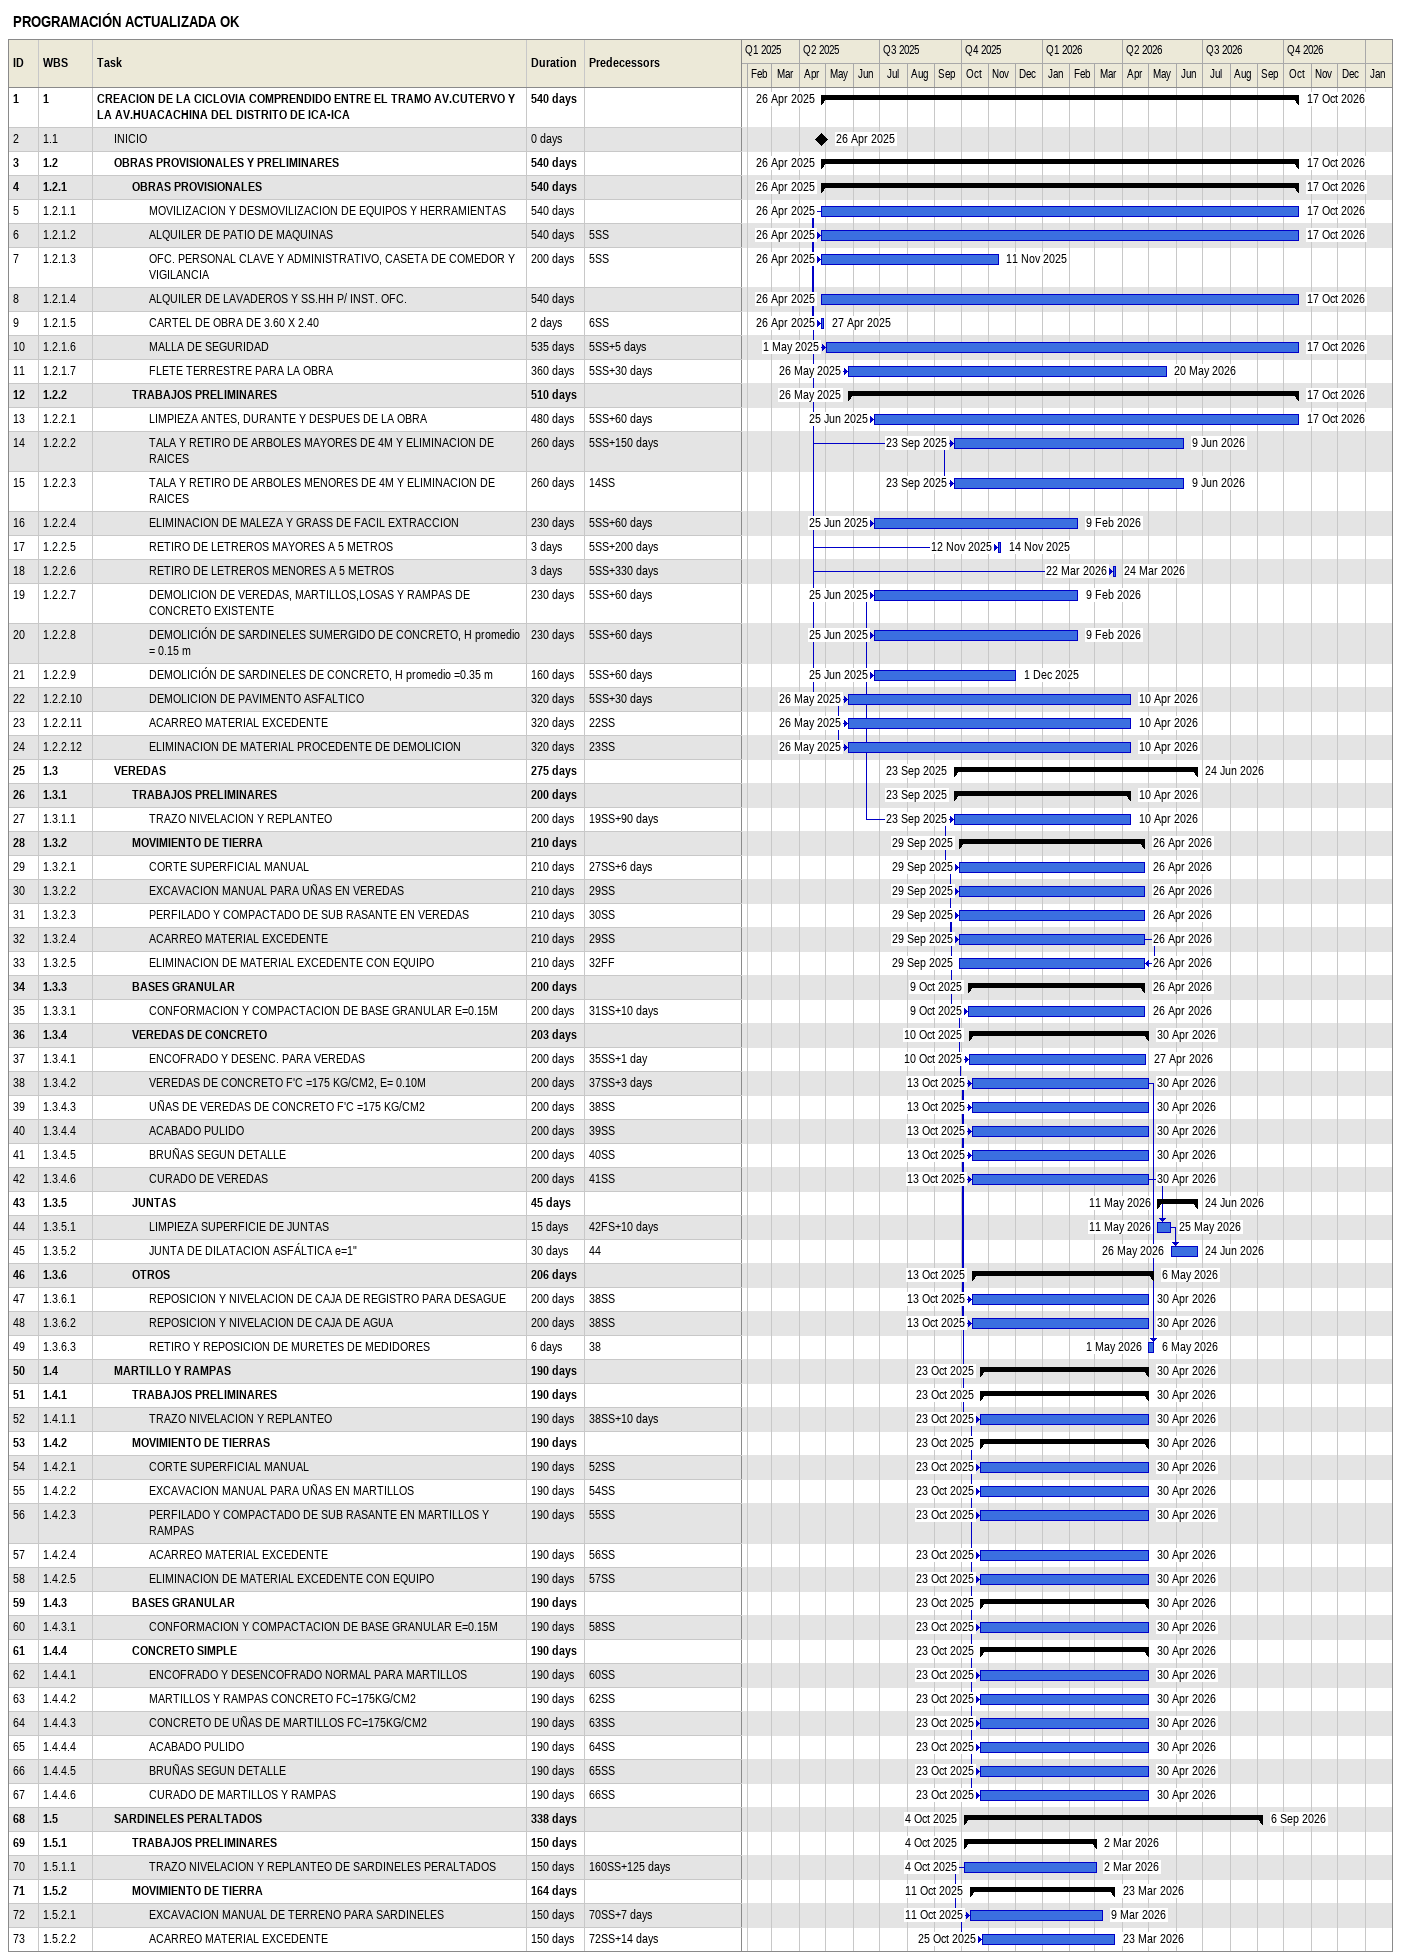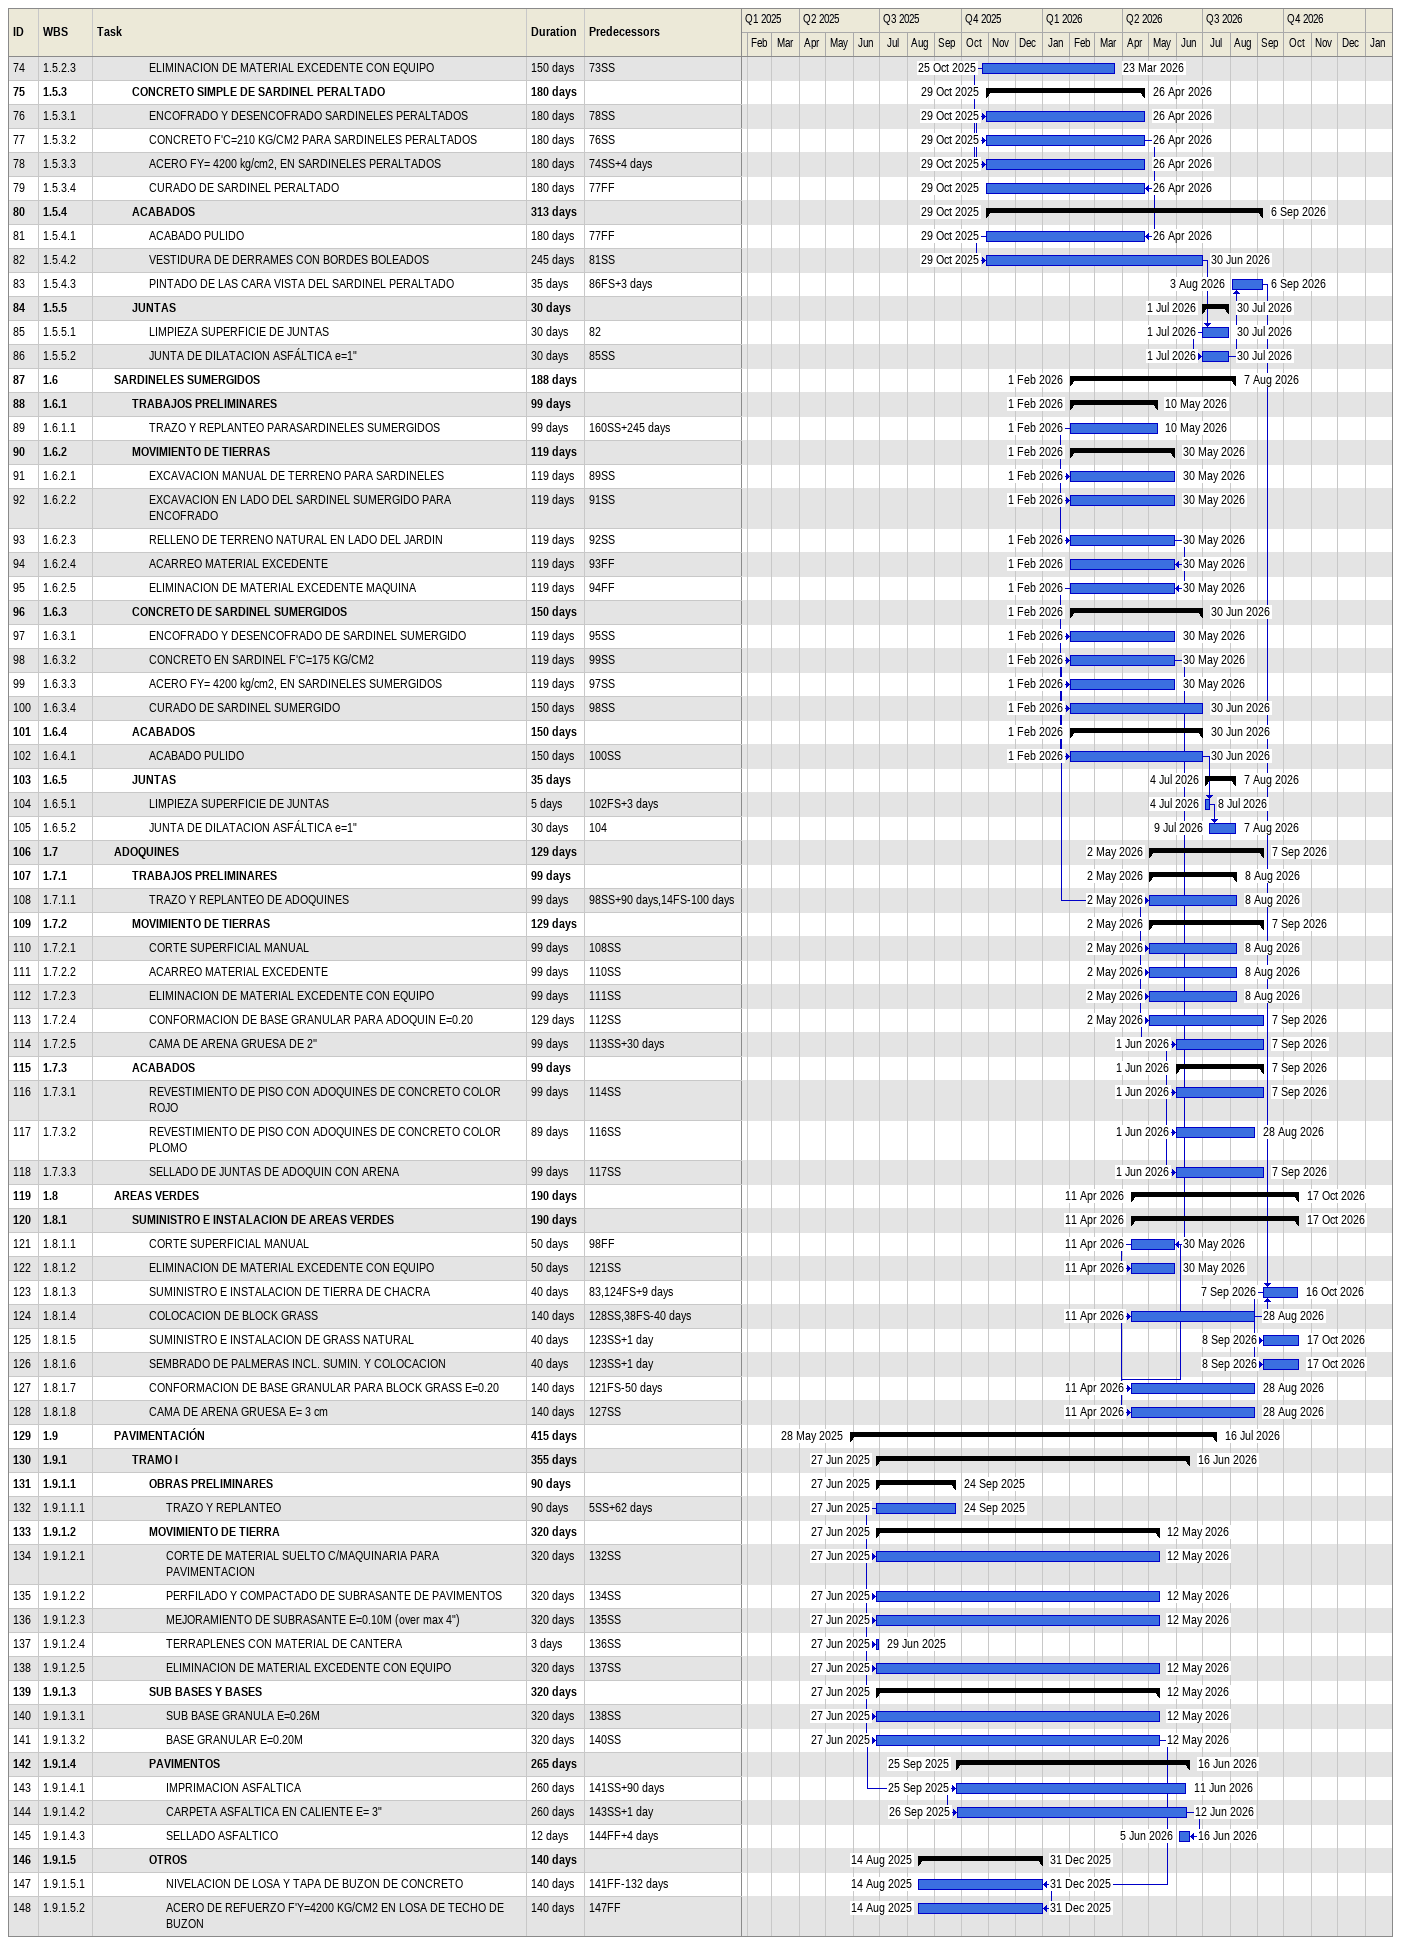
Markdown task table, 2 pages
PROGRAMACIÓN ACTUALIZADA OK

| ID | WBS | Task | Duration | Start | Finish | Predecessors |
|---|---|---|---|---|---|---|
| 1 | 1 | **CREACION DE LA CICLOVIA COMPRENDIDO ENTRE EL TRAMO AV.CUTERVO Y LA AV.HUACACHINA DEL DISTRITO DE ICA-ICA** | 540d | 2025-04-26 | 2026-10-17 |  |
| 2 | 1.1 | INICIO | 0d | 2025-04-26 | 2025-04-26 |  |
| 3 | 1.2 | **OBRAS PROVISIONALES Y PRELIMINARES** | 540d | 2025-04-26 | 2026-10-17 |  |
| 4 | 1.2.1 | **OBRAS PROVISIONALES** | 540d | 2025-04-26 | 2026-10-17 |  |
| 5 | 1.2.1.1 | MOVILIZACION Y DESMOVILIZACION DE EQUIPOS Y HERRAMIENTAS | 540d | 2025-04-26 | 2026-10-17 |  |
| 6 | 1.2.1.2 | ALQUILER DE PATIO DE MAQUINAS | 540d | 2025-04-26 | 2026-10-17 | 5SS |
| 7 | 1.2.1.3 | OFC. PERSONAL CLAVE Y ADMINISTRATIVO, CASETA DE COMEDOR Y VIGILANCIA | 200d | 2025-04-26 | 2025-11-11 | 5SS |
| 8 | 1.2.1.4 | ALQUILER DE LAVADEROS Y SS.HH P/ INST. OFC. | 540d | 2025-04-26 | 2026-10-17 |  |
| 9 | 1.2.1.5 | CARTEL DE OBRA DE 3.60 X 2.40 | 2d | 2025-04-26 | 2025-04-27 | 6SS |
| 10 | 1.2.1.6 | MALLA DE SEGURIDAD | 535d | 2025-05-01 | 2026-10-17 | 5SS+5d |
| 11 | 1.2.1.7 | FLETE TERRESTRE PARA LA OBRA | 360d | 2025-05-26 | 2026-05-20 | 5SS+30d |
| 12 | 1.2.2 | **TRABAJOS PRELIMINARES** | 510d | 2025-05-26 | 2026-10-17 |  |
| 13 | 1.2.2.1 | LIMPIEZA ANTES, DURANTE Y DESPUES DE LA OBRA | 480d | 2025-06-25 | 2026-10-17 | 5SS+60d |
| 14 | 1.2.2.2 | TALA Y RETIRO DE ARBOLES MAYORES DE 4M Y ELIMINACION DE RAICES | 260d | 2025-09-23 | 2026-06-09 | 5SS+150d |
| 15 | 1.2.2.3 | TALA Y RETIRO DE ARBOLES MENORES DE 4M Y ELIMINACION DE RAICES | 260d | 2025-09-23 | 2026-06-09 | 14SS |
| 16 | 1.2.2.4 | ELIMINACION DE MALEZA Y GRASS DE FACIL EXTRACCION | 230d | 2025-06-25 | 2026-02-09 | 5SS+60d |
| 17 | 1.2.2.5 | RETIRO DE LETREROS MAYORES A 5 METROS | 3d | 2025-11-12 | 2025-11-14 | 5SS+200d |
| 18 | 1.2.2.6 | RETIRO DE LETREROS MENORES A 5 METROS | 3d | 2026-03-22 | 2026-03-24 | 5SS+330d |
| 19 | 1.2.2.7 | DEMOLICION DE VEREDAS, MARTILLOS,LOSAS Y RAMPAS DE CONCRETO EXISTENTE | 230d | 2025-06-25 | 2026-02-09 | 5SS+60d |
| 20 | 1.2.2.8 | DEMOLICIÓN DE SARDINELES SUMERGIDO DE CONCRETO, H promedio = 0.15 m | 230d | 2025-06-25 | 2026-02-09 | 5SS+60d |
| 21 | 1.2.2.9 | DEMOLICIÓN DE SARDINELES DE CONCRETO, H promedio =0.35 m | 160d | 2025-06-25 | 2025-12-01 | 5SS+60d |
| 22 | 1.2.2.10 | DEMOLICION DE PAVIMENTO ASFALTICO | 320d | 2025-05-26 | 2026-04-10 | 5SS+30d |
| 23 | 1.2.2.11 | ACARREO MATERIAL EXCEDENTE | 320d | 2025-05-26 | 2026-04-10 | 22SS |
| 24 | 1.2.2.12 | ELIMINACION DE MATERIAL PROCEDENTE DE DEMOLICION | 320d | 2025-05-26 | 2026-04-10 | 23SS |
| 25 | 1.3 | **VEREDAS** | 275d | 2025-09-23 | 2026-06-24 |  |
| 26 | 1.3.1 | **TRABAJOS PRELIMINARES** | 200d | 2025-09-23 | 2026-04-10 |  |
| 27 | 1.3.1.1 | TRAZO NIVELACION Y REPLANTEO | 200d | 2025-09-23 | 2026-04-10 | 19SS+90d |
| 28 | 1.3.2 | **MOVIMIENTO DE TIERRA** | 210d | 2025-09-29 | 2026-04-26 |  |
| 29 | 1.3.2.1 | CORTE SUPERFICIAL MANUAL | 210d | 2025-09-29 | 2026-04-26 | 27SS+6d |
| 30 | 1.3.2.2 | EXCAVACION MANUAL PARA UÑAS EN VEREDAS | 210d | 2025-09-29 | 2026-04-26 | 29SS |
| 31 | 1.3.2.3 | PERFILADO Y COMPACTADO DE SUB RASANTE EN VEREDAS | 210d | 2025-09-29 | 2026-04-26 | 30SS |
| 32 | 1.3.2.4 | ACARREO MATERIAL EXCEDENTE | 210d | 2025-09-29 | 2026-04-26 | 29SS |
| 33 | 1.3.2.5 | ELIMINACION DE MATERIAL EXCEDENTE CON EQUIPO | 210d | 2025-09-29 | 2026-04-26 | 32FF |
| 34 | 1.3.3 | **BASES GRANULAR** | 200d | 2025-10-09 | 2026-04-26 |  |
| 35 | 1.3.3.1 | CONFORMACION Y COMPACTACION DE BASE GRANULAR E=0.15M | 200d | 2025-10-09 | 2026-04-26 | 31SS+10d |
| 36 | 1.3.4 | **VEREDAS DE CONCRETO** | 203d | 2025-10-10 | 2026-04-30 |  |
| 37 | 1.3.4.1 | ENCOFRADO Y DESENC. PARA VEREDAS | 200d | 2025-10-10 | 2026-04-27 | 35SS+1d |
| 38 | 1.3.4.2 | VEREDAS DE CONCRETO F'C =175 KG/CM2, E= 0.10M | 200d | 2025-10-13 | 2026-04-30 | 37SS+3d |
| 39 | 1.3.4.3 | UÑAS DE VEREDAS DE CONCRETO F'C =175 KG/CM2 | 200d | 2025-10-13 | 2026-04-30 | 38SS |
| 40 | 1.3.4.4 | ACABADO PULIDO | 200d | 2025-10-13 | 2026-04-30 | 39SS |
| 41 | 1.3.4.5 | BRUÑAS SEGUN DETALLE | 200d | 2025-10-13 | 2026-04-30 | 40SS |
| 42 | 1.3.4.6 | CURADO DE VEREDAS | 200d | 2025-10-13 | 2026-04-30 | 41SS |
| 43 | 1.3.5 | **JUNTAS** | 45d | 2026-05-11 | 2026-06-24 |  |
| 44 | 1.3.5.1 | LIMPIEZA SUPERFICIE DE JUNTAS | 15d | 2026-05-11 | 2026-05-25 | 42FS+10d |
| 45 | 1.3.5.2 | JUNTA DE DILATACION ASFÁLTICA e=1" | 30d | 2026-05-26 | 2026-06-24 | 44 |
| 46 | 1.3.6 | **OTROS** | 206d | 2025-10-13 | 2026-05-06 |  |
| 47 | 1.3.6.1 | REPOSICION Y NIVELACION DE CAJA DE REGISTRO PARA DESAGUE | 200d | 2025-10-13 | 2026-04-30 | 38SS |
| 48 | 1.3.6.2 | REPOSICION Y NIVELACION DE CAJA DE AGUA | 200d | 2025-10-13 | 2026-04-30 | 38SS |
| 49 | 1.3.6.3 | RETIRO Y REPOSICION DE MURETES DE MEDIDORES | 6d | 2026-05-01 | 2026-05-06 | 38 |
| 50 | 1.4 | **MARTILLO Y RAMPAS** | 190d | 2025-10-23 | 2026-04-30 |  |
| 51 | 1.4.1 | **TRABAJOS PRELIMINARES** | 190d | 2025-10-23 | 2026-04-30 |  |
| 52 | 1.4.1.1 | TRAZO NIVELACION Y REPLANTEO | 190d | 2025-10-23 | 2026-04-30 | 38SS+10d |
| 53 | 1.4.2 | **MOVIMIENTO DE TIERRAS** | 190d | 2025-10-23 | 2026-04-30 |  |
| 54 | 1.4.2.1 | CORTE SUPERFICIAL MANUAL | 190d | 2025-10-23 | 2026-04-30 | 52SS |
| 55 | 1.4.2.2 | EXCAVACION MANUAL PARA UÑAS EN MARTILLOS | 190d | 2025-10-23 | 2026-04-30 | 54SS |
| 56 | 1.4.2.3 | PERFILADO Y COMPACTADO DE SUB RASANTE EN MARTILLOS Y RAMPAS | 190d | 2025-10-23 | 2026-04-30 | 55SS |
| 57 | 1.4.2.4 | ACARREO MATERIAL EXCEDENTE | 190d | 2025-10-23 | 2026-04-30 | 56SS |
| 58 | 1.4.2.5 | ELIMINACION DE MATERIAL EXCEDENTE CON EQUIPO | 190d | 2025-10-23 | 2026-04-30 | 57SS |
| 59 | 1.4.3 | **BASES GRANULAR** | 190d | 2025-10-23 | 2026-04-30 |  |
| 60 | 1.4.3.1 | CONFORMACION Y COMPACTACION DE BASE GRANULAR E=0.15M | 190d | 2025-10-23 | 2026-04-30 | 58SS |
| 61 | 1.4.4 | **CONCRETO SIMPLE** | 190d | 2025-10-23 | 2026-04-30 |  |
| 62 | 1.4.4.1 | ENCOFRADO Y DESENCOFRADO NORMAL PARA MARTILLOS | 190d | 2025-10-23 | 2026-04-30 | 60SS |
| 63 | 1.4.4.2 | MARTILLOS Y RAMPAS CONCRETO FC=175KG/CM2 | 190d | 2025-10-23 | 2026-04-30 | 62SS |
| 64 | 1.4.4.3 | CONCRETO DE UÑAS DE MARTILLOS FC=175KG/CM2 | 190d | 2025-10-23 | 2026-04-30 | 63SS |
| 65 | 1.4.4.4 | ACABADO PULIDO | 190d | 2025-10-23 | 2026-04-30 | 64SS |
| 66 | 1.4.4.5 | BRUÑAS SEGUN DETALLE | 190d | 2025-10-23 | 2026-04-30 | 65SS |
| 67 | 1.4.4.6 | CURADO DE MARTILLOS Y RAMPAS | 190d | 2025-10-23 | 2026-04-30 | 66SS |
| 68 | 1.5 | **SARDINELES PERALTADOS** | 338d | 2025-10-04 | 2026-09-06 |  |
| 69 | 1.5.1 | **TRABAJOS PRELIMINARES** | 150d | 2025-10-04 | 2026-03-02 |  |
| 70 | 1.5.1.1 | TRAZO NIVELACION Y REPLANTEO DE SARDINELES PERALTADOS | 150d | 2025-10-04 | 2026-03-02 | 160SS+125d |
| 71 | 1.5.2 | **MOVIMIENTO DE TIERRA** | 164d | 2025-10-11 | 2026-03-23 |  |
| 72 | 1.5.2.1 | EXCAVACION MANUAL DE TERRENO PARA SARDINELES | 150d | 2025-10-11 | 2026-03-09 | 70SS+7d |
| 73 | 1.5.2.2 | ACARREO MATERIAL EXCEDENTE | 150d | 2025-10-25 | 2026-03-23 | 72SS+14d |
| 74 | 1.5.2.3 | ELIMINACION DE MATERIAL EXCEDENTE CON EQUIPO | 150d | 2025-10-25 | 2026-03-23 | 73SS |
| 75 | 1.5.3 | **CONCRETO SIMPLE DE SARDINEL PERALTADO** | 180d | 2025-10-29 | 2026-04-26 |  |
| 76 | 1.5.3.1 | ENCOFRADO Y DESENCOFRADO SARDINELES PERALTADOS | 180d | 2025-10-29 | 2026-04-26 | 78SS |
| 77 | 1.5.3.2 | CONCRETO F'C=210 KG/CM2 PARA SARDINELES PERALTADOS | 180d | 2025-10-29 | 2026-04-26 | 76SS |
| 78 | 1.5.3.3 | ACERO FY= 4200 kg/cm2, EN SARDINELES PERALTADOS | 180d | 2025-10-29 | 2026-04-26 | 74SS+4d |
| 79 | 1.5.3.4 | CURADO DE SARDINEL PERALTADO | 180d | 2025-10-29 | 2026-04-26 | 77FF |
| 80 | 1.5.4 | **ACABADOS** | 313d | 2025-10-29 | 2026-09-06 |  |
| 81 | 1.5.4.1 | ACABADO PULIDO | 180d | 2025-10-29 | 2026-04-26 | 77FF |
| 82 | 1.5.4.2 | VESTIDURA DE DERRAMES CON BORDES BOLEADOS | 245d | 2025-10-29 | 2026-06-30 | 81SS |
| 83 | 1.5.4.3 | PINTADO DE LAS CARA VISTA DEL SARDINEL PERALTADO | 35d | 2026-08-03 | 2026-09-06 | 86FS+3d |
| 84 | 1.5.5 | **JUNTAS** | 30d | 2026-07-01 | 2026-07-30 |  |
| 85 | 1.5.5.1 | LIMPIEZA SUPERFICIE DE JUNTAS | 30d | 2026-07-01 | 2026-07-30 | 82 |
| 86 | 1.5.5.2 | JUNTA DE DILATACION ASFÁLTICA e=1" | 30d | 2026-07-01 | 2026-07-30 | 85SS |
| 87 | 1.6 | **SARDINELES SUMERGIDOS** | 188d | 2026-02-01 | 2026-08-07 |  |
| 88 | 1.6.1 | **TRABAJOS PRELIMINARES** | 99d | 2026-02-01 | 2026-05-10 |  |
| 89 | 1.6.1.1 | TRAZO Y REPLANTEO PARASARDINELES SUMERGIDOS | 99d | 2026-02-01 | 2026-05-10 | 160SS+245d |
| 90 | 1.6.2 | **MOVIMIENTO DE TIERRAS** | 119d | 2026-02-01 | 2026-05-30 |  |
| 91 | 1.6.2.1 | EXCAVACION MANUAL DE TERRENO PARA SARDINELES | 119d | 2026-02-01 | 2026-05-30 | 89SS |
| 92 | 1.6.2.2 | EXCAVACION EN LADO DEL SARDINEL SUMERGIDO PARA ENCOFRADO | 119d | 2026-02-01 | 2026-05-30 | 91SS |
| 93 | 1.6.2.3 | RELLENO DE TERRENO NATURAL EN LADO DEL JARDIN | 119d | 2026-02-01 | 2026-05-30 | 92SS |
| 94 | 1.6.2.4 | ACARREO MATERIAL EXCEDENTE | 119d | 2026-02-01 | 2026-05-30 | 93FF |
| 95 | 1.6.2.5 | ELIMINACION DE MATERIAL EXCEDENTE MAQUINA | 119d | 2026-02-01 | 2026-05-30 | 94FF |
| 96 | 1.6.3 | **CONCRETO DE SARDINEL SUMERGIDOS** | 150d | 2026-02-01 | 2026-06-30 |  |
| 97 | 1.6.3.1 | ENCOFRADO Y DESENCOFRADO DE SARDINEL SUMERGIDO | 119d | 2026-02-01 | 2026-05-30 | 95SS |
| 98 | 1.6.3.2 | CONCRETO EN SARDINEL F'C=175 KG/CM2 | 119d | 2026-02-01 | 2026-05-30 | 99SS |
| 99 | 1.6.3.3 | ACERO FY= 4200 kg/cm2, EN SARDINELES SUMERGIDOS | 119d | 2026-02-01 | 2026-05-30 | 97SS |
| 100 | 1.6.3.4 | CURADO DE SARDINEL SUMERGIDO | 150d | 2026-02-01 | 2026-06-30 | 98SS |
| 101 | 1.6.4 | **ACABADOS** | 150d | 2026-02-01 | 2026-06-30 |  |
| 102 | 1.6.4.1 | ACABADO PULIDO | 150d | 2026-02-01 | 2026-06-30 | 100SS |
| 103 | 1.6.5 | **JUNTAS** | 35d | 2026-07-04 | 2026-08-07 |  |
| 104 | 1.6.5.1 | LIMPIEZA SUPERFICIE DE JUNTAS | 5d | 2026-07-04 | 2026-07-08 | 102FS+3d |
| 105 | 1.6.5.2 | JUNTA DE DILATACION ASFÁLTICA e=1" | 30d | 2026-07-09 | 2026-08-07 | 104 |
| 106 | 1.7 | **ADOQUINES** | 129d | 2026-05-02 | 2026-09-07 |  |
| 107 | 1.7.1 | **TRABAJOS PRELIMINARES** | 99d | 2026-05-02 | 2026-08-08 |  |
| 108 | 1.7.1.1 | TRAZO Y REPLANTEO DE ADOQUINES | 99d | 2026-05-02 | 2026-08-08 | 98SS+90d, 14FS-100d |
| 109 | 1.7.2 | **MOVIMIENTO DE TIERRAS** | 129d | 2026-05-02 | 2026-09-07 |  |
| 110 | 1.7.2.1 | CORTE SUPERFICIAL MANUAL | 99d | 2026-05-02 | 2026-08-08 | 108SS |
| 111 | 1.7.2.2 | ACARREO MATERIAL EXCEDENTE | 99d | 2026-05-02 | 2026-08-08 | 110SS |
| 112 | 1.7.2.3 | ELIMINACION DE MATERIAL EXCEDENTE CON EQUIPO | 99d | 2026-05-02 | 2026-08-08 | 111SS |
| 113 | 1.7.2.4 | CONFORMACION DE BASE GRANULAR PARA ADOQUIN E=0.20 | 129d | 2026-05-02 | 2026-09-07 | 112SS |
| 114 | 1.7.2.5 | CAMA DE ARENA GRUESA DE 2'' | 99d | 2026-06-01 | 2026-09-07 | 113SS+30d |
| 115 | 1.7.3 | **ACABADOS** | 99d | 2026-06-01 | 2026-09-07 |  |
| 116 | 1.7.3.1 | REVESTIMIENTO DE PISO CON ADOQUINES DE CONCRETO COLOR ROJO | 99d | 2026-06-01 | 2026-09-07 | 114SS |
| 117 | 1.7.3.2 | REVESTIMIENTO DE PISO CON ADOQUINES DE CONCRETO COLOR PLOMO | 89d | 2026-06-01 | 2026-08-28 | 116SS |
| 118 | 1.7.3.3 | SELLADO DE JUNTAS DE ADOQUIN CON ARENA | 99d | 2026-06-01 | 2026-09-07 | 117SS |
| 119 | 1.8 | **AREAS VERDES** | 190d | 2026-04-11 | 2026-10-17 |  |
| 120 | 1.8.1 | **SUMINISTRO E INSTALACION DE AREAS VERDES** | 190d | 2026-04-11 | 2026-10-17 |  |
| 121 | 1.8.1.1 | CORTE SUPERFICIAL MANUAL | 50d | 2026-04-11 | 2026-05-30 | 98FF |
| 122 | 1.8.1.2 | ELIMINACION DE MATERIAL EXCEDENTE CON EQUIPO | 50d | 2026-04-11 | 2026-05-30 | 121SS |
| 123 | 1.8.1.3 | SUMINISTRO E INSTALACION DE TIERRA DE CHACRA | 40d | 2026-09-07 | 2026-10-16 | 83, 124FS+9d |
| 124 | 1.8.1.4 | COLOCACION DE BLOCK GRASS | 140d | 2026-04-11 | 2026-08-28 | 128SS, 38FS-40d |
| 125 | 1.8.1.5 | SUMINISTRO E INSTALACION DE GRASS NATURAL | 40d | 2026-09-08 | 2026-10-17 | 123SS+1d |
| 126 | 1.8.1.6 | SEMBRADO DE PALMERAS INCL. SUMIN. Y COLOCACION | 40d | 2026-09-08 | 2026-10-17 | 123SS+1d |
| 127 | 1.8.1.7 | CONFORMACION DE BASE GRANULAR PARA BLOCK GRASS E=0.20 | 140d | 2026-04-11 | 2026-08-28 | 121FS-50d |
| 128 | 1.8.1.8 | CAMA DE ARENA GRUESA E= 3 cm | 140d | 2026-04-11 | 2026-08-28 | 127SS |
| 129 | 1.9 | **PAVIMENTACIÓN** | 415d | 2025-05-28 | 2026-07-16 |  |
| 130 | 1.9.1 | **TRAMO I** | 355d | 2025-06-27 | 2026-06-16 |  |
| 131 | 1.9.1.1 | **OBRAS PRELIMINARES** | 90d | 2025-06-27 | 2025-09-24 |  |
| 132 | 1.9.1.1.1 | TRAZO Y REPLANTEO | 90d | 2025-06-27 | 2025-09-24 | 5SS+62d |
| 133 | 1.9.1.2 | **MOVIMIENTO DE TIERRA** | 320d | 2025-06-27 | 2026-05-12 |  |
| 134 | 1.9.1.2.1 | CORTE DE MATERIAL SUELTO C/MAQUINARIA PARA PAVIMENTACION | 320d | 2025-06-27 | 2026-05-12 | 132SS |
| 135 | 1.9.1.2.2 | PERFILADO Y COMPACTADO DE SUBRASANTE DE PAVIMENTOS | 320d | 2025-06-27 | 2026-05-12 | 134SS |
| 136 | 1.9.1.2.3 | MEJORAMIENTO DE SUBRASANTE E=0.10M (over max 4") | 320d | 2025-06-27 | 2026-05-12 | 135SS |
| 137 | 1.9.1.2.4 | TERRAPLENES CON MATERIAL DE CANTERA | 3d | 2025-06-27 | 2025-06-29 | 136SS |
| 138 | 1.9.1.2.5 | ELIMINACION DE MATERIAL EXCEDENTE CON EQUIPO | 320d | 2025-06-27 | 2026-05-12 | 137SS |
| 139 | 1.9.1.3 | **SUB BASES Y BASES** | 320d | 2025-06-27 | 2026-05-12 |  |
| 140 | 1.9.1.3.1 | SUB BASE GRANULA E=0.26M | 320d | 2025-06-27 | 2026-05-12 | 138SS |
| 141 | 1.9.1.3.2 | BASE GRANULAR E=0.20M | 320d | 2025-06-27 | 2026-05-12 | 140SS |
| 142 | 1.9.1.4 | **PAVIMENTOS** | 265d | 2025-09-25 | 2026-06-16 |  |
| 143 | 1.9.1.4.1 | IMPRIMACION ASFALTICA | 260d | 2025-09-25 | 2026-06-11 | 141SS+90d |
| 144 | 1.9.1.4.2 | CARPETA ASFALTICA EN CALIENTE E= 3" | 260d | 2025-09-26 | 2026-06-12 | 143SS+1d |
| 145 | 1.9.1.4.3 | SELLADO ASFALTICO | 12d | 2026-06-05 | 2026-06-16 | 144FF+4d |
| 146 | 1.9.1.5 | **OTROS** | 140d | 2025-08-14 | 2025-12-31 |  |
| 147 | 1.9.1.5.1 | NIVELACION DE LOSA Y TAPA DE BUZON DE CONCRETO | 140d | 2025-08-14 | 2025-12-31 | 141FF-132d |
| 148 | 1.9.1.5.2 | ACERO DE REFUERZO F'Y=4200 KG/CM2 EN LOSA DE TECHO DE BUZON | 140d | 2025-08-14 | 2025-12-31 | 147FF |
